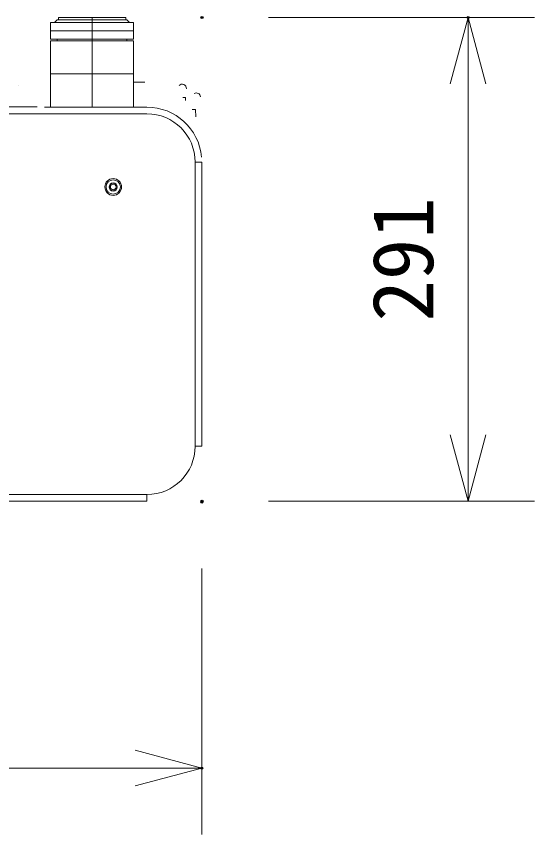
# Model space of a CAD drawing. Units: millimetres, scale not verified. Extents: x -62 to 63, y -56 to 57.
# Drawn here: x -21.97 to -6.39, y 2.26 to 26.87 of the extents above; entities that cross this region are included whole.
import ezdxf
from ezdxf.enums import TextEntityAlignment as Align

# ---------------------------------------------------------------- set-up
doc = ezdxf.new("R2010")
doc.units = ezdxf.units.MM
doc.header["$LTSCALE"] = 0.125
doc.header["$PDMODE"] = 32
doc.header["$PDSIZE"] = 0.0625
for name, color, linetype, lineweight in [('0-0_0', 7, 'Continuous', 18), ('0-5_GAIKEI', 7, 'Continuous', 18), ('0-6_SUNPO', 7, 'Continuous', 18)]:
    doc.layers.add(name, color=color, linetype=linetype, lineweight=lineweight)
doc.layers.add('0-2_DEFPOINTS', color=7, linetype='Continuous')
doc.styles.add('ＭＳ ゴシック', font='')
doc.styles.get('ＭＳ ゴシック').set_extended_font_data('MS Gothic')

# ---------------------------------------------------------------- blocks, each defined once
blk = doc.blocks.new('_OPEN30')
at = {"layer": '0-0_0'}
blk.add_line((0, 0), (-1, 0), dxfattribs=at)
blk.add_lwpolyline([(-1, 0.26795), (0, 0), (-1, -0.26795)], dxfattribs=at)
blk = doc.blocks.new('D7')
at = {"layer": '0-2_DEFPOINTS'}
for p in [(-15.3431, 22.1299), (-7.3431, 22.1299), (-15.3431, 7.5798)]:
    blk.add_point(p, dxfattribs=at)
at = {"layer": '0-6_SUNPO'}
for p, q in [((-13.3431, 22.1299), (-5.3431, 22.1299)), ((-7.3431, 9.5798), (-7.3431, 20.1299)), ((-13.3431, 7.5798), (-5.3431, 7.5798))]:
    blk.add_line(p, q, dxfattribs=at)
at = {"layer": '0-6_SUNPO', "xscale": 2, "yscale": 2}
for p, rotation in [((-7.3431, 22.1299), 90), ((-7.3431, 7.5798), 270)]:
    blk.add_blockref('_OPEN30', p, dxfattribs=dict(at, rotation=rotation))
at = {"layer": '0-6_SUNPO', "style": 'ＭＳ ゴシック'}
blk.add_text('291', height=1.833, rotation=90, dxfattribs=at).set_placement((-7.8431, 12.9799), align=Align.BOTTOM_LEFT)
blk = doc.blocks.new('D6')
at = {"layer": '0-2_DEFPOINTS'}
for p in [(-46.3495, 7.5506), (-15.3495, 7.5506), (-15.3495, -0.4494)]:
    blk.add_point(p, dxfattribs=at)
at = {"layer": '0-6_SUNPO'}
for p, q in [((-46.3495, 5.5506), (-46.3495, -2.4494)), ((-15.3495, 5.5506), (-15.3495, -2.4494)), ((-44.3495, -0.4494), (-17.3495, -0.4494))]:
    blk.add_line(p, q, dxfattribs=at)
at = {"layer": '0-6_SUNPO', "xscale": 2, "yscale": 2, "rotation": 180}
blk.add_blockref('_OPEN30', (-46.3495, -0.4494), dxfattribs=at)
at = {"layer": '0-6_SUNPO', "xscale": 2, "yscale": 2}
blk.add_blockref('_OPEN30', (-15.3495, -0.4494), dxfattribs=at)
at = {"layer": '0-6_SUNPO', "style": 'ＭＳ ゴシック'}
blk.add_text('620', height=1.833, dxfattribs=at).set_placement((-32.7245, 0.0506), align=Align.BOTTOM_LEFT)

msp = doc.modelspace()

# ---------------------------------------------------------------- linework, layer by layer
at = {"layer": '0-5_GAIKEI', "color": 1}
for p, q in [((-20.7043, 26.8406), (-18.6793, 26.8406)), ((-20.7043, 26.7656), (-20.7043, 26.8406)), ((-19.6918, 26.7656), (-19.6918, 26.8406)), ((-18.6793, 26.8406), (-18.6793, 26.7656)), ((-20.8168, 26.6906), (-20.7418, 26.7656)), ((-20.7418, 26.7656), (-18.6418, 26.7656)), ((-19.6918, 26.7656), (-19.6918, 26.6906)), ((-19.6918, 26.1906), (-19.6918, 26.6906)), ((-19.6918, 26.1906), (-19.6918, 26.6906)), ((-19.6918, 26.1906), (-19.6918, 26.6906)), ((-18.6418, 26.7656), (-18.5668, 26.6906)), ((-20.9418, 26.4406), (-19.6918, 26.4406)), ((-19.6918, 26.4406), (-18.4418, 26.4406)), ((-20.9418, 26.1406), (-18.4418, 26.1406)), ((-20.7418, 26.1406), (-20.7418, 26.1906)), ((-19.6918, 26.1406), (-19.6918, 26.1906)), ((-19.6918, 24.1406), (-19.6918, 26.1406)), ((-18.6418, 26.1406), (-18.6418, 26.1906)), ((-18.4418, 25.1406), (-20.9418, 25.1406)), ((-21.9096, 24.7962), (-21.9093, 24.7962)), ((-16.966, 24.432), (-16.8864, 24.4362)), ((-16.8816, 24.3451), (-16.8864, 24.4362)), ((-21.3454, 24.1472), (-42.4383, 24.1472)), ((-18.0418, 24.1406), (-21.1214, 24.1406)), ((-20.9418, 24.1406), (-18.4418, 24.1406)), ((-45.7418, 23.9406), (-18.0418, 23.9406)), ((-16.6789, 24.0663), (-16.5855, 24.0712)), ((-16.5739, 23.8495), (-16.5855, 24.0712)), ((-16.5918, 22.4906), (-16.5918, 13.9406)), ((-16.5918, 22.4906), (-16.3918, 22.4906)), ((-16.5918, 13.9406), (-16.3918, 13.9406)), ((-18.0418, 12.4906), (-27.6604, 12.4906)), ((-18.0418, 12.2906), (-18.0418, 12.4906))]:
    msp.add_line(p, q, dxfattribs=at)
at = {"layer": '0-5_GAIKEI'}
for p, q in [((-20.9418, 26.6906), (-18.4418, 26.6906)), ((-20.9418, 26.1906), (-20.9418, 26.6906)), ((-18.4418, 26.6906), (-18.4418, 26.1906)), ((-20.9418, 24.1406), (-20.9418, 26.1406)), ((-18.4418, 26.1406), (-18.4418, 24.1406)), ((-20.9418, 24.1406), (-20.9418, 24.8906)), ((-18.4418, 24.8906), (-18.4418, 24.1406)), ((-18.1075, 24.8906), (-18.4418, 24.8906)), ((-16.3918, 13.9406), (-16.3918, 22.4906)), ((-45.7418, 12.2906), (-18.0418, 12.2906))]:
    msp.add_line(p, q, dxfattribs=at)
at = {"layer": '0-5_GAIKEI', "color": 1}
msp.add_lwpolyline([(-20.9418, 26.1906), (-19.6918, 26.1906), (-18.4418, 26.1906)], dxfattribs=at)
for radius in [0.2515, 0.215, 0.1229, 0.115, 0.085]:
    msp.add_circle((-19.056, 21.7406), radius, dxfattribs=at)
for centre, radius, start, end in [((-16.9816, 24.7066), 0.125, 355.73303, 137.60886), ((-16.5578, 24.4448), 0.125, 5, 120.95715), ((-18.0418, 22.4906), 1.65, 5.21591, 90), ((-18.0418, 22.4906), 1.45, 0, 90), ((-18.0418, 13.9406), 1.45, 270, 0)]:
    msp.add_arc(centre, radius, start, end, dxfattribs=at)

# ---------------------------------------------------------------- block references
at = {"layer": '0-6_SUNPO'}
for name in ['D7', 'D6']:
    msp.add_blockref(name, (-1.0423, 4.7108), dxfattribs=at)

doc.saveas('drawing.dxf')
